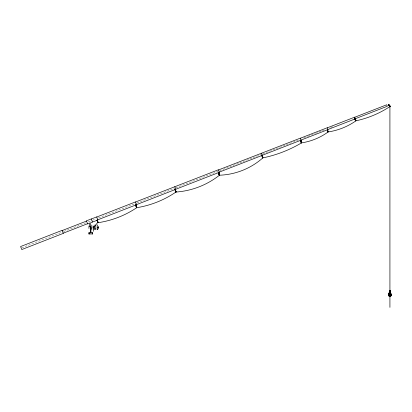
<?xml version="1.0" encoding="UTF-8"?>
<svg xmlns="http://www.w3.org/2000/svg" width="412" height="412" viewBox="0 0 412 412"><rect width="100%" height="100%" fill="white"/><g stroke="black" fill="none" stroke-linecap="round" stroke-linejoin="round"><path stroke-width="0.31" stroke-dasharray="2.06 1.54" d="M21.784 247.813L63.17 231.688M63.772 231.456L85.964 222.81M88.364 221.877L91.958 220.477M92.561 220.24L96.161 218.839M98.556 217.902L136.346 203.183M136.944 202.951L175.332 187.996M175.929 187.759L219.112 170.939M219.714 170.702L262.3 154.114M262.897 153.877L299.483 139.627M303.68 137.989L307.28 136.588M307.882 136.351L315.077 133.55M315.68 133.318L321.674 130.98M322.277 130.743L324.677 129.811M330.671 127.473L332.474 126.772M89.492 222.434L90.068 222.434"/><path stroke-width="0.62" d="M98.375 227.584L98.38 227.172L98.262 227.97A3.584 2.364 0 0 0 98.37 227.548L98.38 227.151L98.38 227.486A3.574 3.384 -0.4 0 1 97.598 229.52M97.598 227.414L98.38 227.445L98.37 226.816M98.38 227.192L98.37 226.837M388.511 294.405L388.48 295.095A1.581 1.524 -90 0 0 389.927 296.393A1.581 1.581 0 0 0 391.374 295.095L389.927 290.62L388.511 294.405L391.343 294.405M94.564 226.507L97.721 222.428L97.577 221.991M91.294 218.999L96.676 216.903L97.85 219.91M62.217 230.54L86.525 221.069M96.722 217.021L135.471 201.926L136.547 204.702L97.804 219.797M135.497 202.004L218.396 169.78L219.369 172.278L175.78 189.257M218.463 169.95L300.286 138.159L301.069 140.162L262.32 155.257M300.317 138.241L327.226 127.761L327.942 129.595L301.033 140.08M327.257 127.838L354.701 117.147L355.355 118.826L327.911 129.517M354.742 117.25L386.765 104.772L387.337 106.245M355.314 118.723L386.873 106.43M219.302 172.103L262.351 155.329L261.512 153.176M136.521 204.625L175.064 189.602M63.247 233.187L87.555 223.716M92.468 222.011L97.165 220.322M89.78 226.476L90.357 226.476M94.132 226.816L92.978 226.816L92.978 227.393L94.132 227.393M90.377 228.181L90.954 228.181M94.132 228.954L95.862 228.954M88.93 232.801L92.422 232.801M88.93 233.954L92.422 233.954M93.627 227.28L93.648 231.312M389.103 104.967L388.743 104.633L388.902 104.885M388.82 104.998L388.573 104.772L388.933 105.312M389.824 106.311L390.066 106.533L389.706 105.997M389.994 106.167L390.236 106.394L389.994 106.013M389.247 105.117L388.861 104.803M388.861 105.009L389.237 105.431M389.561 106.054L389.917 106.435L389.927 307.367M389.778 106.301L389.031 105.462M389.031 105.184L389.608 105.848M389.572 105.482L389.948 105.92M354.871 118.78L355.149 119.398M355.623 120.242L355.901 120.855A65.549 65.487 -90 0 1 328.132 131.948A60.461 60.42 -90 0 1 301.563 142.871A125.155 125.155 0 0 1 262.871 157.889A69.314 69.314 0 0 1 219.555 175.213L219.359 174.693M389.731 105.673L390.087 106.111M389.247 105.348L388.892 104.916M389.103 105.168L388.794 104.766M97.114 220.199L97.232 220.513M327.859 131.83L327.725 131.485M300.6 140.43L300.667 140.744M301.502 142.655L301.285 142.104M262.109 155.298L262.413 156.179M219.287 175.141L219.153 174.796M219.071 174.549L219.349 175.368L218.777 173.205M175.749 191.276L176.027 192.095L175.893 191.508M175.687 191.817L175.821 192.203L175.733 191.807M135.996 205.047L136.207 205.639M135.723 204.924L135.862 205.31L135.723 204.975M136.48 206.87L136.758 207.689A96.681 96.578 -10.3 0 0 175.795 192.157M136.557 206.85L136.758 207.689A94.374 94.374 0 0 1 98.061 222.707L97.927 222.326M355.211 118.986L355.077 118.738L355.165 118.996M355.159 118.841L355.278 119.13M355.705 120.428L355.819 120.716M354.953 118.919L355.072 119.207M355.499 120.505L355.633 120.731M355.237 119.011L355.355 119.315M355.417 120.319L355.695 120.937L355.499 120.304M355.329 119.233L355.443 119.537M355.535 120.021L355.649 120.325M355.123 119.31L355.237 119.614M355.443 120.407L355.123 119.588M355.438 119.49L355.546 119.768M355.546 120.067L355.329 119.511M355.232 119.568L355.443 120.129M174.781 186.698L175.8 189.319M300.564 140.204L300.667 140.543M301.224 142.645L301.357 143.026L301.224 142.439M261.975 155.556L261.841 155.175L262.037 155.746M219.421 174.884L219.555 175.213M136.418 207.411L136.552 207.792L136.46 207.401M97.721 222.428L97.855 222.81L97.721 222.222M355.535 119.768L355.741 120.309M355.623 120.005L355.819 120.536M355.237 119.248L355.355 119.552M355.417 120.083L355.535 120.386M355.031 119.325L355.149 119.629M355.159 119.022L355.278 119.331M355.072 119.413L354.902 118.929M327.931 131.376L328.132 131.948L328.045 131.557M327.298 129.759L327.298 130.027M300.822 140.24L300.94 140.626M301.368 142.351L301.563 142.923L301.476 142.531M300.616 140.343L300.812 140.981M301.162 142.454L301.275 142.84M262.671 157.369L262.789 157.755M262.465 157.472L262.665 158.043L262.197 156.225M218.813 172.582L218.932 172.968M218.607 172.685L218.726 173.071M175.285 189.412L175.481 190.045M175.404 189.798L175.229 189.273L175.404 190.066M175.831 191.523L175.945 191.91M175.079 189.52L175.198 189.906M175.739 192.018L175.543 191.379M136.557 207.118L136.691 207.421M135.805 205.109L135.924 205.495M136.351 207.221L136.47 207.607M97.32 220.023L97.438 220.41M97.86 222.135L97.979 222.521M97.654 222.238L97.773 222.624M327.468 129.492L327.586 129.904M327.854 131.129L327.973 131.541M327.262 129.595L327.38 130.007M327.648 131.232L327.926 132.056L327.458 130.238M301.017 140.873L300.739 140.106L300.94 140.894M300.693 140.569L301.105 141.949M301.079 142.207L301.203 142.619M262.326 155.891L262.073 155.113L262.135 155.463M262.593 157.116L262.871 157.94L262.671 157.101M262.001 155.587L262.12 155.993M262.387 157.224L262.578 157.652M219.009 173.215L218.762 172.443L218.818 172.788M219.277 174.446L219.395 174.853M175.157 189.741L175.275 190.153M175.661 191.791L175.455 191.091M135.883 205.336L136.001 205.748M136.274 206.973L136.393 207.385M97.515 220.657L97.237 219.838L97.325 220.229M97.783 221.883L97.901 222.295M97.191 220.353L97.309 220.76M355.767 120.417L355.875 120.706M355.103 118.852L355.211 119.14M355.669 120.788L355.561 120.495M355.005 119.222L354.871 118.816M327.561 129.785L327.674 130.192M327.767 130.841L327.88 131.243M327.355 129.893L327.468 130.295M327.561 130.944L327.674 131.351M300.992 140.76L301.105 141.167M301.198 141.81L301.311 142.217M301.105 142.32L300.786 141.234M262.506 156.828L262.619 157.235M262.094 155.88L262.207 156.287M262.3 156.931L262.413 157.338M218.983 173.102L219.096 173.509M219.189 174.152L219.302 174.559M218.89 173.612L218.556 172.546L218.726 173.339M218.983 174.261L219.096 174.662M175.455 189.932L175.569 190.339M175.661 190.988L175.775 191.389M175.249 190.04L175.363 190.442M136.3 205.933L135.96 204.867L136.13 205.66M136.387 206.577L136.501 206.984M135.981 205.629L136.094 206.036M136.181 206.685L136.295 207.087M97.49 220.544L97.603 220.945M97.695 221.594L97.809 222.001M97.284 220.647L97.397 221.053M97.49 221.697L97.603 222.104M327.664 130.13L327.772 130.501M327.772 130.898L327.561 130.156M327.566 131.006L327.355 130.264M301.1 141.105L301.311 141.846M301.208 141.872L300.992 141.131M262.403 156.122L262.619 156.864M262.511 156.89L262.207 155.798M262.305 156.993L262.094 156.251M219.091 173.447L219.302 174.188M219.199 174.214L218.983 173.473M218.993 174.317L218.777 173.576M175.564 190.277L175.867 191.369M175.672 191.044L175.455 190.303M175.358 190.38L175.569 191.127M175.249 190.406L175.466 191.153M136.29 205.871L136.501 206.613M136.398 206.639L136.187 205.897M136.084 205.974L136.192 206.345M136.192 206.747L135.883 205.655M97.593 220.889L97.809 221.63M97.706 221.656L97.49 220.914M97.386 220.992L97.5 221.362M97.5 221.759L97.284 221.017M327.767 130.506L327.88 130.872M327.566 130.609L327.767 131.325M301.198 141.476L301.404 142.197M262.305 156.596L262.583 157.616M175.363 190.777L175.157 190.061M136.181 206.35L136.295 206.716M97.49 221.362L97.695 222.083M327.854 130.815L327.973 131.222M327.468 129.811L327.586 130.213M327.262 129.914L327.38 130.321M300.899 140.78L301.017 141.187M301.079 141.898L301.203 142.3M300.693 140.889L300.812 141.29M262.593 156.807L262.712 157.209M262.001 155.906L262.12 156.308M219.277 174.132L219.395 174.539M218.89 173.122L219.009 173.529M218.684 173.231L218.803 173.632M175.749 190.962L175.945 191.668M175.363 189.958L175.481 190.359M175.543 191.07L175.739 191.771M136.48 206.556L136.599 206.963M136.089 205.547L136.207 205.954M136.274 206.664L136.393 207.066M136.001 206.057L135.805 205.356M97.783 221.574L97.901 221.975M97.397 220.564L97.515 220.971M97.309 221.074L97.098 220.168L97.232 220.78M327.931 131.109L328.05 131.521M327.391 129.512L327.504 129.919M301.368 142.083L301.481 142.495M301.162 142.186L301.332 142.83M300.734 140.997L300.564 140.358M262.13 155.499L262.243 155.911M262.037 156.014L261.903 155.401L261.975 155.762M219.359 174.425L219.493 175.038L219.421 174.678M218.813 172.824L218.932 173.236M219.153 174.528L219.323 175.172M175.625 191.364L175.795 192.002M175.079 189.762L175.198 190.174M136.351 206.953L136.47 207.365M97.86 221.867L98.061 222.707M97.32 220.266L97.438 220.678M97.654 221.97L97.773 222.382M327.998 131.361L328.101 131.752M327.792 131.469L327.895 131.855M301.429 142.336L301.538 142.727M300.77 140.255L300.873 140.641M262.738 157.353L262.841 157.739M262.073 155.267L262.181 155.659M218.762 172.592L218.865 172.983M218.556 172.7L218.659 173.086M175.229 189.427L175.337 189.814M175.023 189.53L175.131 189.922M136.619 207.102L136.727 207.493M135.96 205.022L136.063 205.408M136.418 207.205L136.521 207.597M135.754 205.125L135.862 205.511M97.927 222.12L98.035 222.506M97.263 220.034L97.371 220.425M97.598 224.87L97.598 229.644M95.862 224.87L95.862 229.644M94.132 225.004L94.132 229.515M92.376 232.801L92.376 233.954M92.309 232.801L92.309 233.954M91.819 225.004L91.819 229.515M90.954 232.801L90.954 227.027L90.377 227.027L90.377 232.801M90.645 226.476L90.645 222.789L92.489 222.068L91.273 218.942L86.427 220.827L87.648 223.953L89.492 223.237L89.492 226.476M89.121 232.801L89.121 233.954M88.987 232.801L88.987 233.954M88.935 226.07L88.935 228.444M390.015 106.512A99.74 99.74 0 0 1 355.875 120.824M219.323 175.327A79.531 79.531 0 0 1 176.001 192.049M389.551 294.632L389.556 295.095A1.581 0.407 -90 0 0 389.927 296.393A1.581 1.524 -90 0 0 391.328 295.095L389.927 290.62L388.531 295.095A1.581 1.581 0 0 0 389.927 296.393A1.581 1.37 -90 0 0 391.184 295.095L389.927 290.62L388.676 295.095A1.581 1.37 -90 0 0 389.927 296.393A1.581 1.118 -90 0 0 390.952 295.095L389.927 290.62L388.907 295.095A1.581 1.118 -90 0 0 389.927 296.393A1.581 0.788 -90 0 0 390.653 295.095L389.927 290.62L389.206 295.095A1.581 0.788 -90 0 0 389.927 296.393A1.581 0.407 -90 0 0 390.303 295.095L389.927 290.62L389.551 294.632M62.145 230.36L20.6 246.541L21.774 249.554L63.319 233.367L62.145 230.36M93.982 227.012L93.406 227.27L93.982 227.012M175.023 189.376L175.085 189.726L175.023 189.376"/></g></svg>
